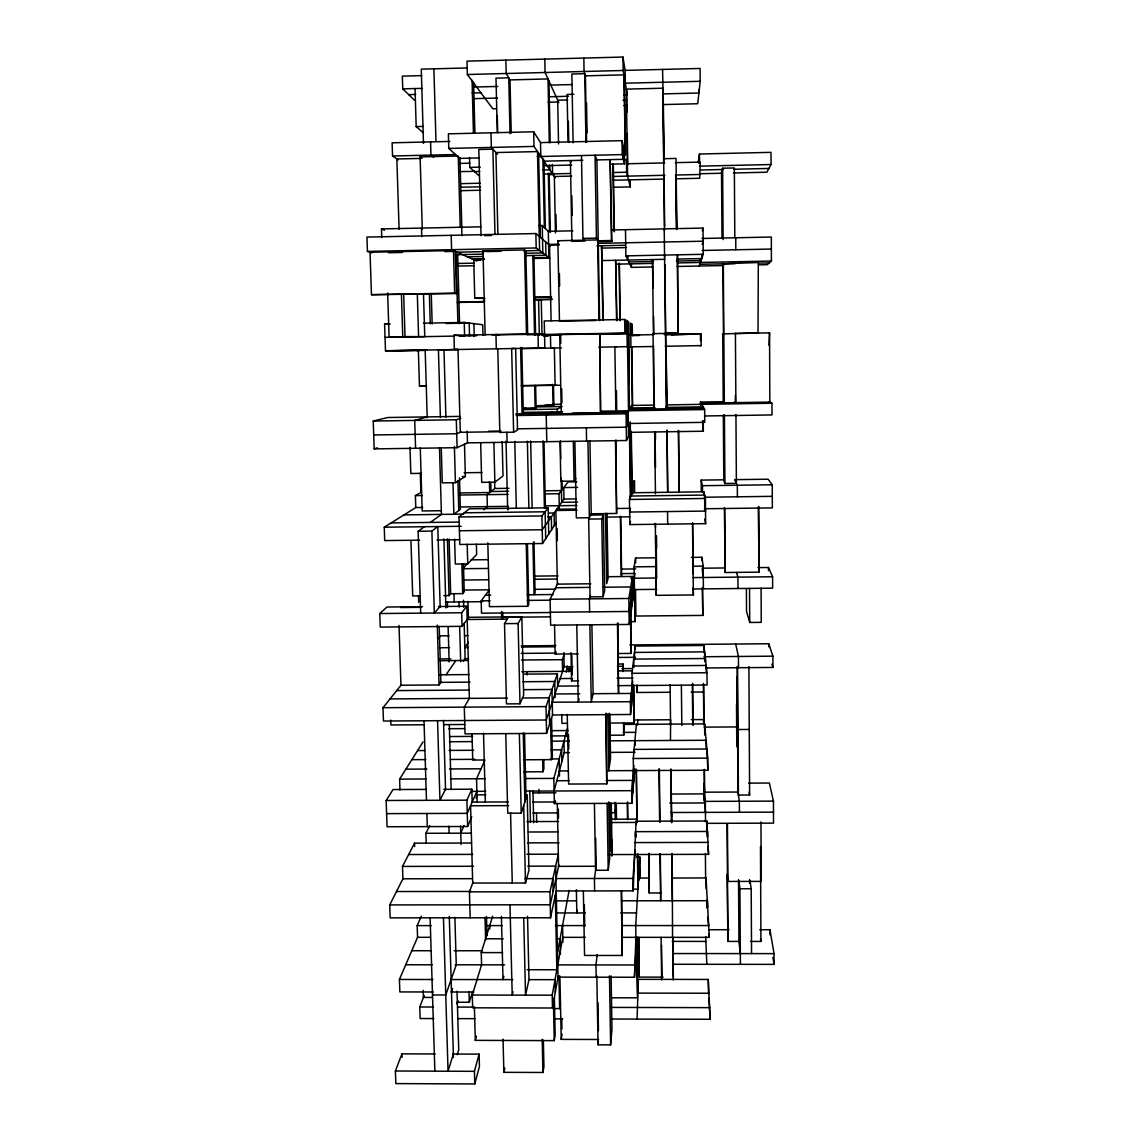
<?xml version="1.0" encoding="UTF-8"?>
<svg xmlns="http://www.w3.org/2000/svg" width="1141" height="1141" viewBox="0 0 1141 1141"><rect width="100%" height="100%" fill="white"/><g stroke="black" fill="none" stroke-linecap="round" stroke-linejoin="round"><path stroke-width="1.5" d="M670.466 740.48L670.608 719.757L634.382 719.985M660.782 892.462L660.639 900.762L660.04 853.568M660.311 855.807L660.782 892.961L649.229 892.975L649.286 853.197M663.106 977.124L639.202 977.095L638.903 937.403M492.67 916.137L481.245 952.592L481.573 964.83L472.303 995.038L472.659 1007.817L552.472 1008.002L558.006 977.138L634.453 977.252L636.065 949.084L635.722 925.579L639.873 857.105L636.378 857.105M634.453 977.252L635.894 937.346M639.288 879.982L640.015 867.531M692.658 522.906L693.371 594.96L656.246 595.331L655.619 535.97M471.518 843.028L414.54 843.185L402.502 866.418L402.916 878.798L389.723 904.913L390.165 917.849L550.533 917.778L556.195 890.964L633.169 890.864L636.065 821.235L706.835 821.007L708.575 854.338L608.367 854.566M633.169 890.864L632.984 878.427L635.024 849.731M635.908 837.237L636.122 834.185M611.091 822.518L636.963 822.433L636.478 769.747M583.351 891.421L584.563 955.445L622.244 955.473L621.66 890.75M596.814 975.855L598.055 1044.814L610.62 1044.856L611.975 1029.125L611.091 975.912M567.548 727.958L553.841 778.404L554.369 803.592L631.857 803.293L634.795 768.934M631.857 803.293L631.672 790.67L633.883 765.582M637.448 725.12L637.905 719.971M633.626 782.64L633.269 758.508L636.378 724.335M609.408 723.066L634.025 722.909L633.783 684.957L630.545 714.494L552.515 714.993L546.582 733.378L465.043 733.863L464.301 707.149L469.35 698.378L466.826 606.256L438.415 606.527M670.252 692.259L637.006 692.487L637.149 685.056M598.055 1044.814L598.412 1041.319M496.192 108.723L492.798 108.809L467.354 74.507L467.011 61.143L622.957 57.05L625.14 70.385L700.075 68.46L700.189 81.296L697.707 103.731L663.377 104.573L664.019 158.799M630.545 714.494L630.36 701.701L632.713 681.034M594.404 803.392L595.588 870.283L608.239 870.255L609.665 858.403L608.724 801.938M611.89 839.805L610.563 850.801L609.765 802.665M632.371 697.764L632.014 673.304L635.252 646.063L703.911 645.478L706.964 672.734L707.078 684.999L617.994 685.655M597.214 954.589L595.959 964.944L596.187 977.195M609.75 735.232L623.728 735.146L623.927 723.636M618.693 653.522L631.044 653.422L630.802 613.787M629.946 621.674L635.18 621.617L634.995 589.769M596.13 866.547L594.418 878.484L594.632 890.907M567.248 714.394L568.617 784.052L606.784 783.881L606.156 713.196M698.249 162.15L699.447 154.021L771.016 152.352L771.059 164.518L766.852 172.22L733.478 172.976M557.792 583.236L550.09 599.267L550.632 625.168L629.204 624.441L634.439 589.583L634.111 566.849L635.594 558.006L656.503 557.778M622.758 671.578L623.015 664.005L617.78 664.048M598.611 1039.494L561.229 1039.38L562.057 1034.145M577.275 910.218L576.833 912.943L576.376 889.795M629.204 624.441L628.819 598.483L632.499 576.462L606.827 576.733M474.399 1007.646L475.312 1040.364L554.241 1040.621L555.168 1035.072L554.369 997.377M554.369 1008.573L559.632 1008.587L560.473 1003.538M675.344 162.664L700.203 162.093L699.675 178.267L676.556 178.795M503.038 1039.166L503.88 1072.326L542.931 1072.483L543.943 1066.735L543.358 1040.107M552.472 1008.002L552.201 995.194L562.798 937.332L585.419 937.332M557.493 952.635L569.145 890.379M558.89 864.907L550.262 904.784L389.723 904.913M550.533 917.778L549.976 891.763L558.32 854.181L526.928 854.252M629.832 524.589L629.461 499.458L631.287 492.769L703.883 491.814L705.423 498.474L705.651 523.662L629.832 524.589L630.559 521.466M503.88 1072.326L504.878 1068.019M513.051 991.672L512.209 995.109L509.984 904.813M630.374 509.143L629.647 512.038L705.537 511.082L704.61 506.747M554.369 803.592L555.139 800.568M579.1 698.763L578.245 702.057L576.775 624.926M554.098 790.998L564.21 752.632L563.982 741.08M503.88 976.325L503.01 979.606L501.398 916.38M435.249 1053.97L401.917 1053.856L395.399 1071L395.827 1083.593L474.77 1083.95L479.434 1066.478L479.092 1054.141L452.777 1054.042M702.285 230.796L703.027 228.072L611.462 229.997M589.94 441.025L591.223 513.778L588.67 519.084L590.054 596.886L603.076 596.757L604.659 590.952L603.389 514.919L590.596 515.076M630.987 481.06L634.496 481.017L632.955 486.637L633.055 493.226M474.77 1083.95L474.428 1071.328L479.092 1054.141M508.658 805.632L470.577 805.774L472.702 883.048L525.488 882.977L528.939 870.269L527.185 794.635L521.237 813.162L507.731 813.205L505.763 733.62M475.312 1040.364L476.482 1036.213M734.804 237.613L734.348 167.955L722.61 168.226L721.511 172.02L722.011 238.383M523.448 759.792L551.417 759.635L552.372 756.355L551.559 717.931M578.544 680.906L571.555 680.949L572.297 678.481M523.919 771.844L542.959 771.758L543.943 768.478L543.744 759.621M457.213 1054.726L458.725 1049.734L457.028 991.201M702.157 244.445L703.141 241.207L597.656 243.375M453.334 1054.042L448.042 1071.214L443.45 917.82M457.356 1002.24L469.279 1002.269L472.645 991.315M566.321 672.177L567.248 665.873M590.482 595.588L589.412 598.882L589.64 611.861M456.842 1003.78L457.926 1000.486M590.653 513.792L616.611 513.464L615.898 439.941M564.424 665.859L546.297 720L383.447 721.041L382.991 707.705L400.947 685.285L399.022 625.411M451.508 992.014L452.635 988.677M699.205 266.024L703.255 254.3L703.027 228.072M546.582 733.378L546.011 706.593L557.393 673.889L523.79 674.146M562.584 671.364L562.342 659.683L564.082 654.692M470.163 917.806L469.436 891.863L473.073 882.036M578.088 653.864L555.139 654.05L556.024 651.711M433.851 1018.571L420.145 1018.528L419.774 1006.99L424.152 995.494M603.076 596.757L601.763 518.927L603.389 514.919M508.572 616.91L504.522 623.642L506.476 703.897L519.996 703.812L523.648 695.169L521.836 616.782L468.851 617.295L462.062 626.338L380.253 627.079L379.782 613.544L386.927 607.041L422.441 606.684M426.32 789.401L393.06 789.543L386.157 800.497L387.056 826.754L467.625 826.498L471.746 816.813M433.338 991.985L399.849 991.928L399.421 979.463L417.549 937.303L417.178 925.622L421.314 916.18M460.764 833.187L464.087 825.513M476.039 797.901L477.366 794.849L485.838 794.806M476.895 791.326L467.254 813.348L386.614 813.633M467.625 826.498L466.897 800.169L471.832 789.201L443.82 789.33M484.625 760.862L476.553 778.761L477.18 802.308M459.88 416.394L387.683 417.52L373.221 421.043L374.162 448.898L457.099 447.686L467.482 442.865L626.466 440.512L630.403 432.325L630.26 421.899M678.096 333.215L677.426 254.828L678.096 333.215L653.037 333.657L653.993 408.949L653.622 348.019M426.192 842.999L425.893 833.287L429.758 825.613M445.532 789.315L439.941 800.283L437.559 720.698M519.996 703.812L518.114 623.514L521.836 616.782M487.82 542.874L489.446 606.655L527.67 606.285L528.768 604.288L527.427 544.428M758.023 333.058L758.309 262.516L722.938 263.813L723.451 333.671M399.978 790.085L399.621 779.118L423.04 741.892M548.721 534.074L548.179 507.816L469.265 508.815L459.024 516.973L459.78 544.485L542.517 543.515L556.066 522.892M463.389 661.352L465.143 658.714L464.159 623.243M626.466 440.512L626.081 413.812L631.786 405.44L654.492 405.084M400.976 685.242L439.057 684.957L440.868 682.347L439.214 626.395M446.088 674.745L455.872 660.553M468.495 642.212L464.829 647.532L468.224 647.503M577.574 487.378L563.74 487.564L563.968 499.059L542.217 529.752L459.409 530.75M560.046 441.496L560.83 481.26L574.066 481.088L575.848 478.621M550.803 612.532L481.502 613.188L481.174 600.865L489.475 589.811L464.558 590.068M542.517 543.515L541.932 515.946L548.179 507.816M559.318 509.128L559.004 493.725L568.09 481.916L576.818 481.802M462.062 626.338L461.677 612.76L466.826 606.256M438.415 638.504L440.54 635.851L449.098 635.765M443.835 595.631L449.026 595.588L450.666 593.748L462.704 593.634L464.23 591.822L463.46 563.854M440.155 606.513L434.336 613.031L431.883 531.078L437.802 526.557L440.184 607.34M454.603 539.165L455.302 564.025L467.753 563.882L476.667 554.426L476.396 544.228M467.439 563.654L462.647 568.717L488.262 568.446M508.9 508.686L507.688 509.884L506.034 441.339M600.565 413.17L599.795 333.885L600.565 413.17L561.301 413.784L559.732 334.484L560.616 334.584L560.787 343.327M701.986 238.469L771.33 237.043L771.416 261.032L767.237 264.669L758.508 264.84M483.727 509.756L487.35 506.633L487.05 494.666L494.809 488.491L508.943 488.291M629.076 384.089L628.848 346.736M480.675 442.665L481.702 482.329L494.866 482.158L503.01 475.968L502.168 441.553M420.687 613.159L418.148 531.25L424.395 526.728M430.342 522.421L441.424 514.406L439.485 447.8M419.617 540.178L384.702 540.577L384.26 527.213L415.766 507.545L422.74 507.46M441.282 448.413L442.28 482.871L455.416 482.686L465.371 476.482L464.487 443.82M561.301 413.784L562.171 413.27M415.766 507.545L415.395 495.608L420.886 492.441L420.302 473.03M552.03 411.958L546.225 415.053L546.796 441.695M522.778 409.662L557.307 409.12L562.142 406.538L536.113 406.952M513.621 432.182L517.515 430.114L515.632 348.447L511.653 348.447L513.621 432.182L499.829 432.396L497.776 348.69M536.085 405.782L553.884 405.112L553.485 385.858M699.932 345.709L701.187 345.595L701.087 333.785L671.45 334.898M516.787 414.468L523.305 413.869L521.794 347.52M523.248 408.806L536.127 408.178L535.628 385.43M522.649 409.049L525.83 407.736M461.178 431.954L456.7 433.737L373.692 434.978M374.162 448.898L377.371 447.814M373.221 421.043L456.314 419.76L460.793 418.276M555.967 385.03L555.096 385.301L554.355 348.019M427.176 416.907L414.711 420.401L415.581 448.285M701.073 403.172L769.833 402.088L769.562 332.858L768.92 345.295M418.376 350.515L419.46 386.029L426.477 385.672M466.583 67.975L421.286 69.145L423.482 143.438M421.714 75.634L402.345 76.133L402.744 88.855L414.383 100.137M467.354 74.507L623.157 70.485L627.022 93.148M402.744 88.855L422.084 88.37M473.087 87.073L497.79 86.445M550.803 85.09L572.069 84.548M700.189 81.296L625.325 83.207L625.14 70.385M408.692 94.617L415.738 94.446M472.117 93.02L480.931 92.806M573.98 94.275L567.134 94.446L568.033 141.612M472.688 98.682L497.462 98.055M548.921 96.771L568.503 96.272M623.742 94.888L627.308 94.803M663.064 93.904L698.891 93.006L698.862 89.497M567.69 99.952L557.678 100.194L558.534 143.951M548.051 102.219L558.477 101.963M623 100.351L626.495 100.265M623.87 105.557L627.379 105.471M415.039 88.542L416.18 126.58L423.183 126.409M540.82 156.488L540.52 142.596L533.688 131.786L448.37 133.839L448.784 148.43L459.809 158.385L479.163 157.929M449.839 141.441L392.119 142.81L392.547 155.989L398.123 159.854M540.52 142.596L622.016 140.671L624.327 150.569L624.526 163.819L610.435 164.147M448.784 148.43L534.002 146.419L555.196 177.768M392.547 155.989L455.444 154.52M422.298 229.583L420.116 156.902L458.283 156.017L460.208 227.002M420.929 158.414L396.854 158.984L399.093 229.284M537.297 156.574L622.23 154.591L624.526 163.819M543.972 161.166L582.809 160.268M596.315 159.954L623.4 159.326L623.2 145.734M459.295 163.434L469.807 163.192M622.915 159.654L626.438 159.569L627.735 165.131M469.536 157.487L469.792 167.385L480.318 167.142M543.473 165.687L571.655 165.046M627.422 163.762L664.704 162.906M458.725 171.663L474.57 171.307M699.561 166.158L771.059 164.518M474.442 171.578L479.705 171.45M542.831 170.009L549.848 169.852L549.748 165.003M547.766 173.489L552.957 173.361M700.688 169.995L723.437 169.481M733.934 169.239L768.92 168.454M543.815 174.088L570.215 173.489M612.517 172.533L626.623 172.205L630.288 186.896L613.302 187.267M548.636 174.716L553.784 174.602M571.684 176.099L554.341 176.498L555.467 232.921M700.103 173.732L721.183 173.247M613.473 176.441L664.846 175.286M675.486 175.044L700.317 174.473M460.836 183.644L480.147 183.216M612.589 180.235L664.105 179.066L664.618 226.574M461.092 187.224L480.475 186.796M461.107 190.661L480.603 190.233M381.736 237.456L381.465 228.927L480.917 226.817M538.752 225.59L542.26 225.519L548.322 231.323L572.882 230.81M550.475 245.985L535.871 233.548L366.946 237.086L367.431 251.419L372.023 252.888M484.511 235.631L491.5 235.488M581.468 155.547L582.951 238.398L596.443 238.112L598.241 240.78M595.559 320.507L559.461 321.163L557.863 240.737L597.656 239.91L599.011 320.436M597.684 240.794L611.419 240.509L611.89 241.379L597.642 241.678M548.593 244.388L559.104 244.174M559.09 245.001L549.548 245.201L551.089 320.707M596.957 245.857L624.983 245.272M367.431 251.419L536.184 247.954L548.864 257.438L548.322 231.323M601.393 248.11L625.967 247.611M388.425 252.746L402.502 252.461M444.762 251.591L455.316 251.377L456.486 293.565L371.467 294.692L370.026 252.247L453.476 250.535L454.646 293.094L456.486 293.565M485.139 334.998L482.985 250.806L524.589 249.95L525.83 250.792L527.684 334.384L492.028 334.884M457.142 252.19L483.456 251.648M486.294 251.591L500.999 251.291M523.805 250.82L539.593 250.507L537.497 151.582L495.921 152.566L497.89 233.791M455.288 254.714L483.385 254.143M525.345 253.288L542.831 252.931L542.26 225.519M702.1 250.464L771.373 249.052M467.425 256.825L483.114 256.511M524.988 255.655L545.926 255.227L545.64 241.878M472.203 258.978L484.397 258.736M533.175 257.752L548.864 257.438M625.496 229.698L625.881 255.869L703.255 254.3M484.355 259.463L473.743 259.677L474.756 298.257L485.011 298.471M533.888 258.465L549.819 258.137M475.269 260.362L480.532 260.262M456.785 263.5L474.157 263.143M601.607 260.576L664.846 259.307M677.126 259.064L701.786 258.565L701.758 255.441M628.848 262.002L653.508 261.503M676.428 261.047L701.087 260.547M456.528 266.095L474.242 265.739M615.655 264.156L652.723 263.414M677.44 262.915L771.416 261.032M699.804 264.284L735.089 263.571M758.594 263.1L769.276 262.886M625.881 255.869L631.444 267.379L652.809 266.951M677.155 266.466L723.622 265.539M371.467 294.692L454.646 293.094M474.756 298.257L483.57 298.086M534.73 297.116L551.531 297.202L534.031 297.544M534.73 299.512L552.415 299.17M533.988 299.912L551.531 299.57M457.527 302.094L483.998 301.595M457.299 302.465L483.599 301.966M419.246 350.501L385.487 350.772L384.588 323.887L389.908 323.802M423.525 323.174L464.23 322.432L482.7 324.757L482.971 335.283M629.162 346.75L628.805 322.09L624.669 319.494L544.257 320.963L544.827 347.976L385.487 350.772M446.217 323.474L469.179 323.06L469.536 336.224M457.898 349.417L454.36 349.431L453.975 335.269L538.024 333.757L550.461 335.14L550.718 348.005L553.456 348.019M387.655 293.009L389.081 336.723L411.516 336.88M423.496 294.25L424.766 336.638L405.012 336.581L403.672 294.064M385.045 337.351L453.99 336.11M459.295 336.01L476.753 335.696M527.142 334.798L624.869 333.044L632.414 335.597L639.516 335.468M547.566 334.826L625.981 333.414L625.781 320.193M543.358 335.269L561.144 334.955M600.309 334.256L627.022 333.771M678.267 332.858L665.445 333.086L665.788 334.099M544.343 335.611L547.894 335.54M543.401 335.967L548.735 335.868M630.773 335.04L653.622 334.627M664.176 334.441L701.087 333.785M758.637 332.944L722.724 333.885L723.223 402.06L724.335 403.187L735.874 403.001L735.417 333.372M638.675 335.197L631.615 335.311L631.444 323.759M665.146 334.712L700.446 334.085L700.503 340.703M734.961 333.472L769.562 332.858M392.29 350.729L426.976 350.173M443.393 349.831L457.541 349.574M520.31 348.633L561.415 347.891M598.754 347.164L627.55 346.679L628.491 410.518M416.536 350.529L425.408 350.387M627.436 346.878L653.85 346.522M665.274 346.265L701.187 345.595M419.46 386.029L426.477 385.9M521.166 385.601L552.486 385.087M521.779 385.843L560.388 385.216M552.558 404.385L561.315 404.256M700.474 405.255L700.446 402.046L723.48 401.689M544.999 405.255L553.884 405.112M705.338 415.966L772.001 414.939L771.958 403.229L666.715 404.898L666.444 408.763L664.219 228.885M523.733 408.378L536.127 408.178M630.06 407.979L655.005 407.594M665.688 407.423L703.113 406.838M629.133 409.348L703.854 408.178M523.833 412.386L562.656 411.787M601.607 411.174L704.639 409.562L704.753 422.341L628.349 423.511L626.281 427.176L517.144 428.831M515.703 413.983L561.6 413.27M572.226 413.113L627.136 412.258L627.336 425.293M516.217 415.524L626.081 413.812M488.548 431.212L500.913 431.027M499.487 431.712L460.294 432.311L458.012 349.417M630.403 432.325L703.327 431.227L703.241 420.787M421.485 473.344L410.817 473.501L410.004 447.329M464.13 472.759L481.901 472.517M462.233 476.524L465.371 476.482M701.273 491.186L701.173 480.119L724.05 479.805M734.604 479.662L768.107 479.206L772.257 484.782L772.343 507.902L704.411 508.758M723.323 415.124L723.808 480.718L724.934 483.484L736.387 483.342L735.945 414.54M701.173 480.119L702.471 485.709L772.257 484.782M508.615 491.272L491.015 491.514L490.787 482.672M545.569 490.787L561.429 490.573M459.666 492.941L489.703 492.541L489.432 481.859M415.395 495.608L422.384 495.522M459.081 495.037L508.102 494.381M544.97 493.896L559.004 493.725M630.388 496.035L704.639 495.066L704.739 507.388M563.968 499.059L576.376 498.902M704.311 497.234L772.3 496.349M629.461 499.458L705.423 498.474M577.56 502.111L561.657 502.311L561.172 478.165M459.409 506.989L508.401 506.362M545.227 505.891L576.861 505.492M441.367 510.726L422.199 510.968L420.273 447.871M556.737 509.271L576.048 509.014M616.497 508.501L630.574 508.33M577.104 510.212L555.867 510.483L557.364 584.135L590.796 583.778M464.273 512.794L545.127 511.781L545.698 538.68M404.028 514.876L463.56 514.12M548.85 513.051L554.098 512.979L554.355 525.502M459.024 516.973L541.932 515.946M547.837 516.916L551.345 516.873L551.602 529.695M606.998 517.101L629.875 516.816M588.67 519.084L601.763 518.927M391.163 522.906L459.381 522.065M384.26 527.213L461.149 526.272M418.148 531.25L431.883 531.078M437.074 539.964L459.766 539.693M471.033 559.846L488.291 559.66M691.403 557.379L701.872 557.264L703.198 566.093L703.398 588.87M634.111 566.849L656.546 566.606M692.829 566.207L703.198 566.093M621.859 569.088L635.751 568.931M701.972 568.204L724.706 567.961M757.952 567.605L768.463 567.491L772.6 576.761L772.642 588.157L693.043 588.984M620.861 573.638L635.024 573.481L629.019 611.476L550.361 612.232M724.378 507.602L725.22 572.511L759.164 572.14L758.851 506.504M534.986 576.105L558.106 575.863M462.961 580.042L488.562 579.771M534.701 579.271L556.979 579.043M630.759 578.259L656.688 577.988M692.929 577.603L772.6 576.761M555.638 587.743L589.74 587.387M603.404 587.244L630.745 586.973L631.116 611.761M534.787 589.341L555.696 589.127M634.439 589.583L656.831 589.355M419.617 595.873L412.7 595.944L410.974 541.034M485.424 595.217L490.773 595.16M527.128 594.789L553.114 594.532M550.09 599.267L628.819 598.483M481.174 600.865L490.074 600.779M527.427 600.408L550.547 600.18M445.332 602.049L482.672 601.678M400.634 607.525L421.357 607.326M379.782 613.544L461.677 612.76M502.896 617.295L550.048 616.853M702.556 587.529L702.813 615.413L635.908 616.04L635.537 589.954M467.197 619.492L507.246 619.121M504.522 623.642L518.114 623.514M746.399 588.998L746.528 611.391L749.723 622.473L761.247 622.358L761.09 588.285M464.515 635.637L467.938 635.594M521.38 645.877L555.767 645.592M629.918 644.95L768.777 643.752L772.899 656.175L772.942 667.442L705.837 667.97M439.413 647.746L449.583 647.66M521.48 647.047L554.654 646.762M521.195 653.394L555.967 653.094M439.97 658.913L450.88 658.828M464.301 658.714L468.523 658.685M618.322 657.444L635.423 657.302M704.026 656.745L772.899 656.175M439.97 660.682L468.266 660.439M521.48 660.011L562.342 659.683M632.884 666.044L706.151 665.46L706.222 672.32M572.896 666.672L564.125 666.743L563.839 652.481M617.395 666.315L622.672 666.273M567.319 669.068L572.425 669.025M621.916 668.64L632.157 668.555M521.722 671.692L571.484 671.307M617.837 670.937L632.1 670.822M439.057 674.802L469.022 674.573M632.014 673.304L706.964 672.734M560.174 678.567L572.611 678.481M617.053 678.139L633.055 678.011M440.027 682.361L469.935 682.133M522.935 681.733L554.754 681.491L555.082 697.55M578.943 685.941L557.649 686.098L557.393 673.889M396.697 690.59L468.88 690.063M523.676 689.663L551.973 689.464L552.515 714.993M691.261 692.102L703.512 692.016M555.011 693.985L579.842 693.799M592.265 693.714L631.301 693.443L631.486 705.937M390.008 698.934L507.431 698.107M522.492 698.007L549.063 697.821L549.62 723.965M552.244 702.243L630.36 701.701M382.991 707.705L546.011 706.593M691.303 719.629L703.369 719.557L703.826 724.706M567.205 723.337L561.942 723.365L561.757 714.523M424.324 724.749L390.892 724.963L390.721 720.085M443.678 724.621L464.786 724.492M624.184 724.407L704.625 723.907L707.734 758.123L707.834 770.232L606.969 770.717M448.869 728.7L464.501 728.6M704.04 727.131L737.528 726.931M552.458 730.654L568.275 730.554M749.252 729.456L737.999 729.527L736.63 721.839M623.2 732.408L635.651 732.337M449.597 736.544L472.631 736.401M550.832 735.945L566.849 735.845M449.411 741.736L472.274 741.607M551.616 741.151L569.302 741.051M610.078 740.823L706.108 740.267L706.179 748.553M417.577 750.578L424.595 750.55M449.126 750.407L473.658 750.279M551.046 749.851L561.614 749.794L561.857 761.589M564.21 752.632L569.53 752.604M610.235 752.39L635.066 752.247M411.858 759.664L425.864 759.592M450.353 759.464L474.841 759.336M550.347 758.936L559.133 758.893L559.489 776.108M633.269 758.508L707.734 758.123M484.982 759.977L472.731 760.049L472.017 733.72M405.882 769.162L426.862 769.063M449.583 768.948L481.046 768.792M559.39 770.945L568.204 770.902M399.621 779.118L425.85 778.989M450.324 778.875L485.324 778.718M525.701 778.533L553.841 778.404M556.808 780.744L569.145 780.686M606.142 780.515L632.585 780.401L632.756 792.724M748.667 783.14L769.348 783.04L773.455 801.125L773.527 823.132L707.277 823.346M471.647 791.355L485.652 791.298M525.987 791.127L631.672 790.67M532.776 792.895L555.938 792.795M670.623 794.05L704.054 793.908L705.438 812.378M748.895 666.701L749.623 795.02L738.412 795.063L737.585 666.8M386.157 800.497L466.897 800.169M508.244 801.938L472.189 802.08L471.832 789.201M532.747 802.066L555.767 801.966M704.111 800.939L703.954 783.339L705.338 801.381L773.455 801.125M669.781 803.093L704.724 802.95M532.961 812.991L557.764 812.905M610.307 812.72L615.127 812.706L616.254 803.293L616.511 819.324M670.68 812.506L773.484 812.135M611.505 819.209L637.191 819.11M526.999 821.606L558.577 821.491M528.297 832.003L558.035 831.917M425.893 833.287L471.247 833.158M527.684 842.871L559.119 842.8M634.51 842.586L708.475 842.386M408.663 854.538L472.659 854.381M402.502 866.418L473.586 866.276M527.755 866.176L555.681 866.119L558.006 977.138M638.603 878.042L649.243 878.028M672.063 853.625L672.349 878.042L706.037 877.942L709.317 937.346L621.959 937.332M402.916 878.798L472.303 878.684M524.946 878.67L552.9 878.627L553.171 891.349M555.938 878.556L632.984 878.427M740.095 941.425L727.944 941.425L727.102 874.306L727.858 881.437L761.232 881.394L760.961 821.934M738.926 880.952L739.924 888.753L751.192 888.739L751.562 953.605M632.784 889.181L637.919 889.181L637.42 854.053M396.483 891.535L471.09 891.449M469.436 891.863L549.976 891.763M556.708 900.862L575.948 900.848M621.446 900.805L707.548 900.72L707.605 907.181M556.009 912.957L585.347 912.943M620.775 912.914L636.493 912.914M417.178 925.622L431.327 925.608M486.166 925.608L502.14 925.593M555.453 925.593L585.205 925.579M621.788 925.579L709.217 925.565M708.704 929.73L729.085 929.73M759.721 929.73L769.947 929.73L774.026 953.619L774.054 964.373L673.333 964.273M417.549 937.303L429.915 937.303M485.567 938.786L503.309 938.786M556.537 938.801L560.074 938.801L560.402 954.218M672.263 941.396L705.994 941.411M750.521 941.425L760.933 941.425L760.477 846.522M411.787 950.724L431.198 950.724M454.089 950.738L482.358 950.753M481.245 952.592L502.525 952.607M673.204 953.548L774.026 953.619M405.754 964.758L432.197 964.787M455.116 964.801L504.607 964.858M557.749 964.901L634.268 964.972M527.156 969.722L556.851 969.75L555.296 895.257M611.134 1019.027L710.044 1019.284L708.261 979.449L638.361 979.349L637.092 1019.098M399.421 979.463L432.952 979.506M450.581 979.534L512.751 979.62M528.454 979.648L555.039 979.677L555.296 992.199M450.952 992.014L473.872 992.057M709.089 993.24L637.662 993.112L636.835 936.761M432.51 994.966L445.76 994.981L456.257 964.801L454.888 917.407M472.303 995.038L552.201 995.194M432.296 997.434L423.425 997.405L423.211 990.359M611.804 997.776L637.42 997.833L636.535 937.531M419.774 1006.99L433.494 1007.018M457.484 1007.075L474.67 1007.118M610.934 1007.417L709.944 1007.646M457.826 1018.628L474.984 1018.671M554.127 1018.884L562.741 1018.899M544.827 347.976L538.324 347.962L538.024 333.757M395.399 1071L474.428 1071.328M616.14 346.935L614.871 346.907L615.869 410.717M389.081 336.723L396.027 337.023M632.57 346.893L627.222 346.664L626.837 320.849M453.975 335.269L464.601 335.925L464.23 322.432M499.373 334.798L495.95 334.513L496.292 348.69M384.588 323.887L389.723 324.329M483.456 300.482L484.839 300.839M381.465 228.927L384.474 230.182M476.767 261.047L451.594 249.694L451.194 235.317M482.985 250.806L484.583 251.633M769.134 401.703L771.958 403.229M420.116 156.902L422.056 158.399M433.666 157.287L430.956 155.09L430.571 141.898M734.519 401.874L735.874 403.001M416.18 126.58L423.539 132.998M469.792 167.385L478.878 175.571M557.863 240.737L558.776 241.607M497.39 154.22L491.343 147.431L490.972 132.812M582.951 238.398L585.076 241.065L571.926 241.336L570.414 160.553L571.213 162.065M510.327 80.469L506.176 73.509L505.862 60.116M700.446 402.046L704.639 409.562M735.046 480.561L737.328 485.253L737.4 496.806M558.776 102.604L545.07 72.511L544.799 59.104M703.327 431.227L702.542 420.915M759.164 572.14L758.252 507.175M771.915 664.233L772.942 667.442M585.547 76.247L584.064 71.498L583.835 58.077M736.558 572.482L737.913 577.118L737.985 588.514M735.688 644.037L738.427 656.46L738.498 667.713M704.71 518.998L705.651 523.662M749.095 792.039L749.623 795.02M760.619 877.8L761.232 881.394M772.899 957.427L774.054 964.373M737.742 790.585L739.354 801.253L739.425 812.264M760.534 938.786L760.933 941.425M750.036 880.938L751.192 888.739M702.2 569.758L703.298 577.489M702.813 615.413L702.357 587.629M738.769 939.956L740.338 953.591M693.371 594.96L693.158 587.872M707.834 770.232L706.907 748.995L634.096 749.395L634.154 752.775M707.277 837.038L706.835 821.007M707.976 846.351L708.575 854.338M664.518 255.085L664.661 257.253M707.334 907.052L706.878 900.163L706.949 908.065M707.99 917.093L708.547 925.536M709.103 933.98L709.317 937.346M705.709 936.547L706.821 964.302M708.575 994.125L708.261 979.449M710.044 1019.284L709.131 998.118M663.919 175.3L664.062 179.066M663.777 162.935L663.62 158.713L676.028 158.414L676.784 228.77M401.917 1053.856L402.046 1057.379M414.54 843.185L414.639 846.565M417.306 293.793L418.59 336.338M424.01 720.784L426.477 800.326M426.891 813.49L427.29 826.626M430.114 917.82L434.864 1071.157M418.505 595.588L418.704 602.305M401.432 294.492L402.773 336.481M663.377 104.573L662.564 69.416M445.903 417.378L443.977 349.816L438.429 349.845L440.383 417.52M449.098 539.165L450.666 593.748M433.894 68.817L435.976 141.37M447.386 538.823L449.026 595.588M447.4 601.935L447.557 607.226M448.113 626.623L449.126 661.88M443.906 538.866L445.917 607.925M449.297 724.478L451.18 789.672M448.926 826.198L449.126 833.215M431.284 294.193L432.168 323.958M443.507 720.442L445.546 789.843M449.283 916.408L453.433 1057.522M429.373 293.75L430.257 323.773M437.288 625.054L439.057 684.957M421.514 228.072L421.771 236.615M425.179 350.087L427.205 417.72M459.937 157.515L461.834 227.943M461.663 227.23L461.891 235.773M467.168 431.241L467.482 442.865M467.211 544.343L467.753 563.882M467.938 601.393L468.409 618.793M457.669 254.329L459.566 323.687M455.972 253.373L457.898 323.488M462.69 570.343L462.918 578.416M463.517 600.195L463.717 607.297M459.495 477.951L460.365 509.3L453.904 514.249L453.006 482.686M461.863 563.683L462.704 593.634M456.314 419.76L457.099 447.686M457.955 480.675L458.782 510.512M458.982 601.82L459.138 607.112M459.68 626.509L460.664 661.78M454.403 446.502L455.416 482.686M468.98 991.6L469.279 1002.269M453.961 593.534L454.204 601.949M460.565 826.155L461.078 844.525M481.017 235.702L478.821 149.5L492.883 149.171L494.966 233.648M473.601 82.309L474.913 133.283M472.074 80.241L473.444 133.383M473.9 323.645L474.242 336.509M489.703 925.608L489.789 928.945M483.527 733.207L485.339 802.023M486.494 916.508L487.007 935.72M484.996 917.321L485.61 940.198M519.369 733.549L521.237 813.162M523.705 917.792L525.53 995.137L528.996 979.648L527.527 916.366M506.846 432.311L507.089 442.28M497.291 115.426L497.704 132.77M497.305 132.213L495.993 78.144L508.743 77.816L510.041 133.654M510.555 812.649L512.266 882.991M502.767 612.104L502.91 617.823M501.555 611.505L501.726 618.479M493.882 442.466L494.866 482.158M494.624 481.388L494.809 488.491M533.959 541.704L535.086 592.892L534.074 594.718L532.933 543.145M538.894 789.372L538.98 792.867M530.665 440.982L532.148 507.816M524.589 249.95L526.472 334.256M542.189 1039.294L542.931 1072.483M536.498 812.991L536.712 822.347M527.384 441.239L528.882 508.03M532.961 790.913L533.674 822.775M526.258 544.186L527.67 606.285M520.596 347.506L522.122 414.397M527.042 671.65L527.113 674.973M529.766 790.742L530.479 822.419M511.225 133.026L509.998 79.913L548.008 78.943L549.306 142.753M524.532 733.363L526.044 798.229M523.263 732.964L524.874 801.866M523.676 805.575L525.488 882.977M514.776 441.424L516.331 508.187M548.949 81.025L550.19 142.582M557.122 528.411L557.364 540.592M550.361 232.422L549.192 174.701L548.336 173.475L549.52 231.609M552.629 384.346L553.071 405.511M562.556 925.593L562.898 942.352M554.54 625.097L555.139 654.05M558.334 809.154L558.519 818.026M543.943 159.925L545.369 228.485M557.279 803.521L558.577 866.347L596.173 866.261L595.673 838.307M561.729 1018.471L561.942 1028.925M542.916 158.385L544.357 227.515M559.903 976.068L561.229 1039.38M558.947 975.74L559.632 1008.587M538.623 153.251L540.406 237.399M550.604 720.927L551.417 759.635M541.29 300.226L542.032 335.354M544 441.852L545.398 508.216M543.002 440.797L544.414 507.659M538.581 300.14L539.322 335.126M553.428 1002.639L554.241 1040.621M533.688 131.786L534.002 146.419M535.871 233.548L536.184 247.954M535.614 335.169L533.917 256.24L532.818 255.498L534.544 335.055M534.644 385.701L535.143 408.621M542.688 759.549L542.959 771.758M571.841 195.895L572.212 215.478M584.349 904.913L584.748 926.093M574.893 441.581L576.333 517.9L589.327 517.729L587.957 441.396M568.361 121.16L568.76 142.482M573.31 441.296L574.066 481.088M571.855 655.633L572.226 674.959M571.013 652.623L571.555 680.949M569.53 667.813L569.601 671.35M568.803 668.227L568.874 671.792M559.404 273.512L559.646 285.92M561.686 388.781L561.957 402.773M568.503 734.676L568.788 748.838M562.028 480.76L562.213 489.56M555.938 214.522L556.252 230.268M560.445 440.954L560.787 458.682M566.25 732.75L566.307 735.974M552.401 164.432L552.586 173.888M557.307 409.12L557.379 412.6M596.443 238.112L595.046 155.233L596.886 159.94L599.581 320.664M586.531 102.818L587.059 132.984M586.588 142.311L585.433 75.848L623.899 74.864L625.411 155.176L624.27 76.989M585.961 142.454L584.748 73.694L571.855 74.022L573.124 142.753M591.894 625.325L593.106 693.714L591.252 701.972L589.868 624.812M597.955 1002.639L598.455 1030.722M586.346 427.789L586.588 441.111M619.064 262.929L619.934 320.478M627.279 803.25L627.521 819.281M620.747 516.802L621.66 576.291M623.015 664.005L623.129 671.022M620.362 516.26L621.289 576.176M623.542 722.781L623.728 735.146M616.953 320.692L615.627 260.305L616.554 320.493M613.302 164.076L614.357 231.823M612.888 164.247L613.929 230.953M616.411 390.564L616.711 409.762M615.47 440.654L616.611 513.464M611.89 241.379L610.135 159.626L611.419 240.509M617.894 622.943L618.55 693.528L617.452 623.343M621.232 891.378L622.244 955.473M614.956 802.266L615.241 819.766M606.998 513.293L608.067 578.401L606.655 583.621L605.486 513.379M603.332 320.393L601.578 245.757L602.819 320.179M609.807 714.123L610.535 758.309L608.724 770.703L607.782 713.909M611.276 803.164L612.146 855.721M609.308 713.282L610.093 761.347M611.448 843.413L611.662 855.893M605.614 714.138L606.784 783.881M607.112 803.335L608.239 870.255M609.465 975.883L610.62 1044.856M648.701 854.067L649.229 892.975M630.189 180.278L630.288 186.896M631.387 264.099L631.444 267.379M632.414 335.597L632.257 324.272L630.602 323.231L630.944 346.821M634.496 481.017L634.653 492.071M635.594 558.006L635.665 562.684M639.873 857.105L640.172 877.942M636.906 685.613L637.006 692.487M631.772 346.864L632.613 405.084M639.245 867.36L639.402 877.985M631.501 346.85L632.371 407.251M634.724 589.669L635.18 621.617M635.252 646.063L635.309 649.286M626.666 91.052L626.98 112.217M627.279 133.383L627.721 163.363M637.705 854.01L638.147 885.416M627.607 176.128L626.338 89.126L662.892 88.214L664.461 230.782M631.315 432.268L632.214 494.31M634.596 658.999L634.496 652.438L704.625 651.853L704.724 661.709M636.193 769.177L636.963 822.433M638.632 937.959L639.202 977.095M631.002 431.098L631.9 493.811M626.438 159.569L626.623 172.205M627.85 256.483L627.907 260.048M632.499 576.462L632.856 600.18M633.825 667.471L633.711 659.099L705.38 658.514L705.409 661.866M634.895 740.68L634.966 745.643M636.065 821.235L636.107 824.501M628.534 346.721L629.461 410.603M629.803 433.58L630.716 496.62M633.512 687.438L634.025 722.909M627.85 321.491L628.206 346.707M629.333 423.568L630.417 497.747M631.829 593.734L632 605.842M633.155 684.842L633.226 689.963M635.38 836.681L635.309 831.675L707.634 831.461L707.677 836.467M622.957 57.05L623.157 70.485M628.163 410.76L628.534 436.233M630.502 615.855L631.044 653.422M629.989 605.286L630.174 617.951M622.016 140.671L622.23 154.591M624.669 319.494L624.869 333.044M619.42 263.756L620.29 320.592M627.607 801.966L627.878 819.666M655.405 431.954L655.505 439.085M653.237 288.145L652.495 259.563L653.436 333.999M653.593 316.556L653.822 334.313M655.048 431.911L655.505 467.396M656.489 536.028L656.645 548.208M659.327 769.063L659.997 822.361M661.552 945.076L661.965 977.124M656.132 536.584L656.645 577.46M654.677 431.954L655.462 493.868M658.956 768.977L659.641 821.991M661.095 937.474L661.637 979.919M655.462 523.776L655.505 527.27M655.319 523.362L656.246 595.331M676.043 174.972L676.627 229.541M676.043 189.363L676.456 228.086M678.553 430.442L679.223 491.956M681.377 685.213L681.819 725.491M678.41 430.613L679.095 492.47M666.915 404.898L666.03 346.208L666.829 406.31M662.95 90.139L663.762 158.998M667.742 492.37L667.014 430L667.642 492.071M670.109 684.757L670.58 725.562M670.937 769.576L671.721 822.732M664.861 264.626L666.544 407.408M670.794 768.92L671.536 822.319L671.521 818.996M671.792 853.539L672.349 900.762M673.29 979.948L672.791 937.474L673.347 977.138M667.542 511.553L667.699 524.118M672.562 937.346L672.277 877.985M703.883 491.814L703.911 495.251M699.447 154.021L699.533 162.692M700.403 259.036L700.431 262.459M702.471 485.709L702.528 492.313M703.911 645.478L703.983 651.91M704.625 723.907L704.739 735.032M705.338 801.381L705.523 821.791M706.037 877.942L706.136 888.796M698.834 158.171L698.877 163.263M703.64 684.514L703.997 723.579M704.425 769.319L704.625 792.182L737.956 792.039L737.143 666.487M705.395 853.539L705.623 877.985M703.427 683.402L703.812 724.578M704.225 769.975L704.396 789.187M701.872 557.264L701.9 560.388M692.516 523.32L693.015 573.923M692.701 683.373L693.115 725.419M692.33 684.072L692.73 724.635M722.61 168.226L723.123 239.596M723.308 263.214L724.335 403.187M724.421 414.725L724.934 483.484M727.43 823.788L727.858 881.437M724.749 508.701L725.22 572.511M727.074 824.044L727.944 941.425M749.537 588.399L749.723 622.473M749.58 879.583L749.594 883.12M735.731 237.77L735.817 249.765M739.924 888.753L740.409 964.33M735.375 395.528L735.417 402.63M738.527 879.597L738.94 941.425M736.772 676.684L737.229 747.098M736.515 704.297L736.801 746.157M768.463 567.491L768.478 570.614M768.777 643.752L768.792 646.847M769.947 929.73L769.961 934.907M671.621 813.833L671.621 816.999"/></g></svg>
